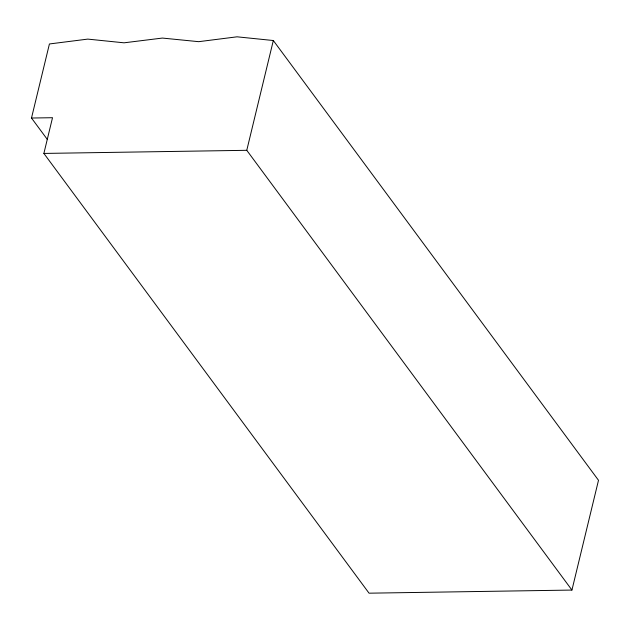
<?xml version="1.0" encoding="UTF-8"?>
<svg xmlns="http://www.w3.org/2000/svg" width="630" height="630" viewBox="0 0 630 630"><rect width="100%" height="100%" fill="white"/><g stroke="black" fill="none" stroke-linecap="round" stroke-linejoin="round"><path stroke-width="0.94" d="M31.5 118.03L49.416 43.966L87.775 39.107L124.055 42.816L162.382 38.068L198.694 41.675L237.045 36.816L273.325 40.525L598.5 480.28L571.938 590.066L369.054 593.184L43.88 153.429L52.518 117.708L31.5 118.03L47.289 139.38M571.938 590.066L246.771 150.31L273.325 40.525M43.88 153.429L246.771 150.31"/></g></svg>
